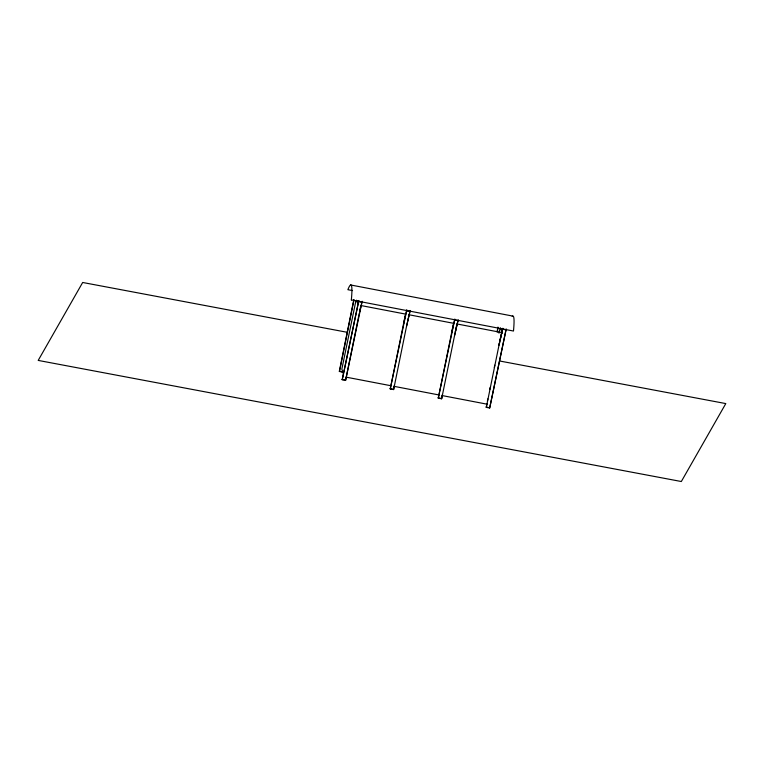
<?xml version="1.0" encoding="UTF-8"?>
<svg xmlns="http://www.w3.org/2000/svg" width="764" height="764" viewBox="0 0 764 764"><rect width="100%" height="100%" fill="white"/><g stroke="black" fill="none" stroke-linecap="round" stroke-linejoin="round"><path stroke-width="1.15" d="M342.224 379.727L358.784 300.624L342.224 379.727L345.595 380.367L362.155 301.264L359.548 312.161L360.646 306.622M407.317 322.475L393.622 389.583L390.251 388.943L406.811 309.84L403.497 323.716M406.687 325.999L410.182 310.48L407.575 321.377L407.995 319.151M506.236 328.912L489.676 408.014L486.305 407.365L501.595 332.521L456.929 323.955L441.649 398.798L438.278 398.149L454.838 319.056L451.524 332.932M454.714 335.215L458.209 319.696M499.369 343.781L502.865 328.262L500 340.257M353.837 299.536L339.34 371.275L342.826 372.269M353.961 299.927L339.464 371.619M497.106 331.843L497.918 327.183M497.278 331.929L498.08 327.384M355.862 300.949L341.852 369.136L343.313 373.434M359.29 313.259L345.595 380.367M390.251 388.943L405.531 314.09L360.875 305.524M394.214 385.753L393.622 389.583M408.453 316.945L408.902 314.739L453.568 323.306L438.278 398.149M442.241 394.969L441.649 398.798M498.997 333.19L499.942 328.596M486.305 407.365L486.907 403.535M487.384 401.205L487.862 398.884M489.772 389.583L490.249 387.262M494.308 367.503L494.786 365.173M498.844 345.414L499.322 343.093M455.344 331.681L457.942 320.784M505.959 330.058L489.676 408.014M347.419 332.33L82.674 282.479L38.2 360.417L681.326 481.521L725.8 403.583L499.713 361.009M350.647 284.972L512.778 316.086M352.529 290.597L347.868 289.699A56.956 4.918 -79.1 0 1 351.344 299.946M351.354 299.927L513.484 331.032A56.956 4.918 -79.1 0 0 512.214 316.506M358.755 301.618L362.126 302.267M406.782 310.833L410.153 311.483M454.809 320.049L458.18 320.689M502.836 329.265L506.207 329.905M339.34 371.275L342.711 371.925M346.159 377.149L390.815 385.715M394.186 386.364L438.842 394.931M442.213 395.58L486.869 404.146M342.1 379.374L344.354 379.803M390.137 388.589L392.381 389.019M438.164 397.805L440.408 398.235M486.19 407.021L487.871 407.346M501.471 328.615L502.187 330.716M500.477 327.823L502.273 333.075M357.485 300.987L358.564 304.139M356.502 300.195L357.934 304.397"/></g></svg>
